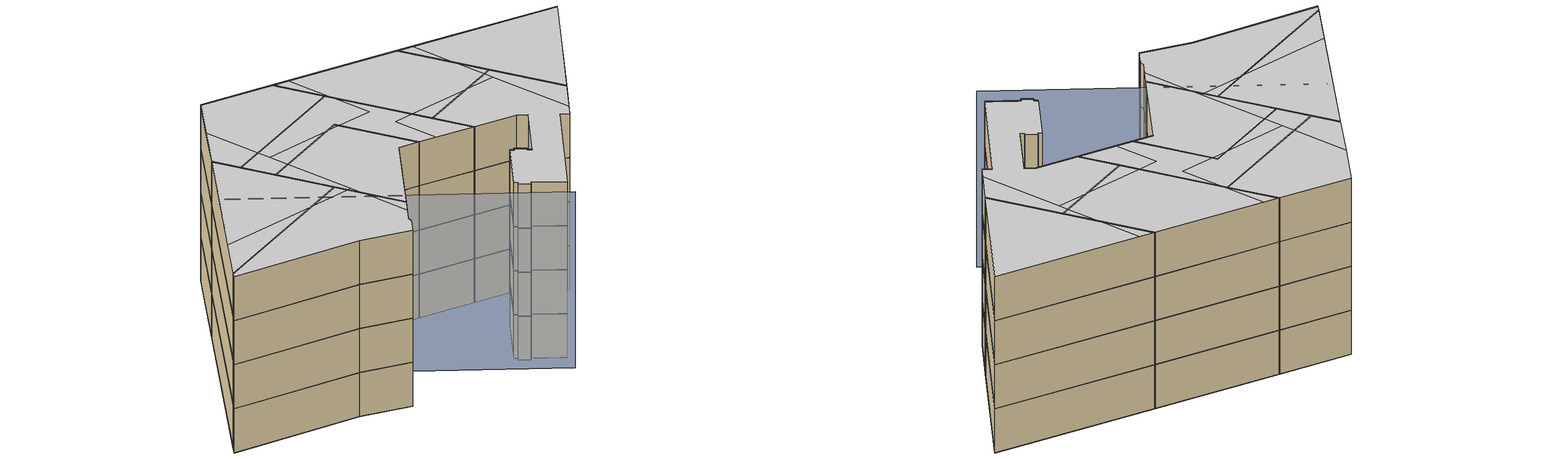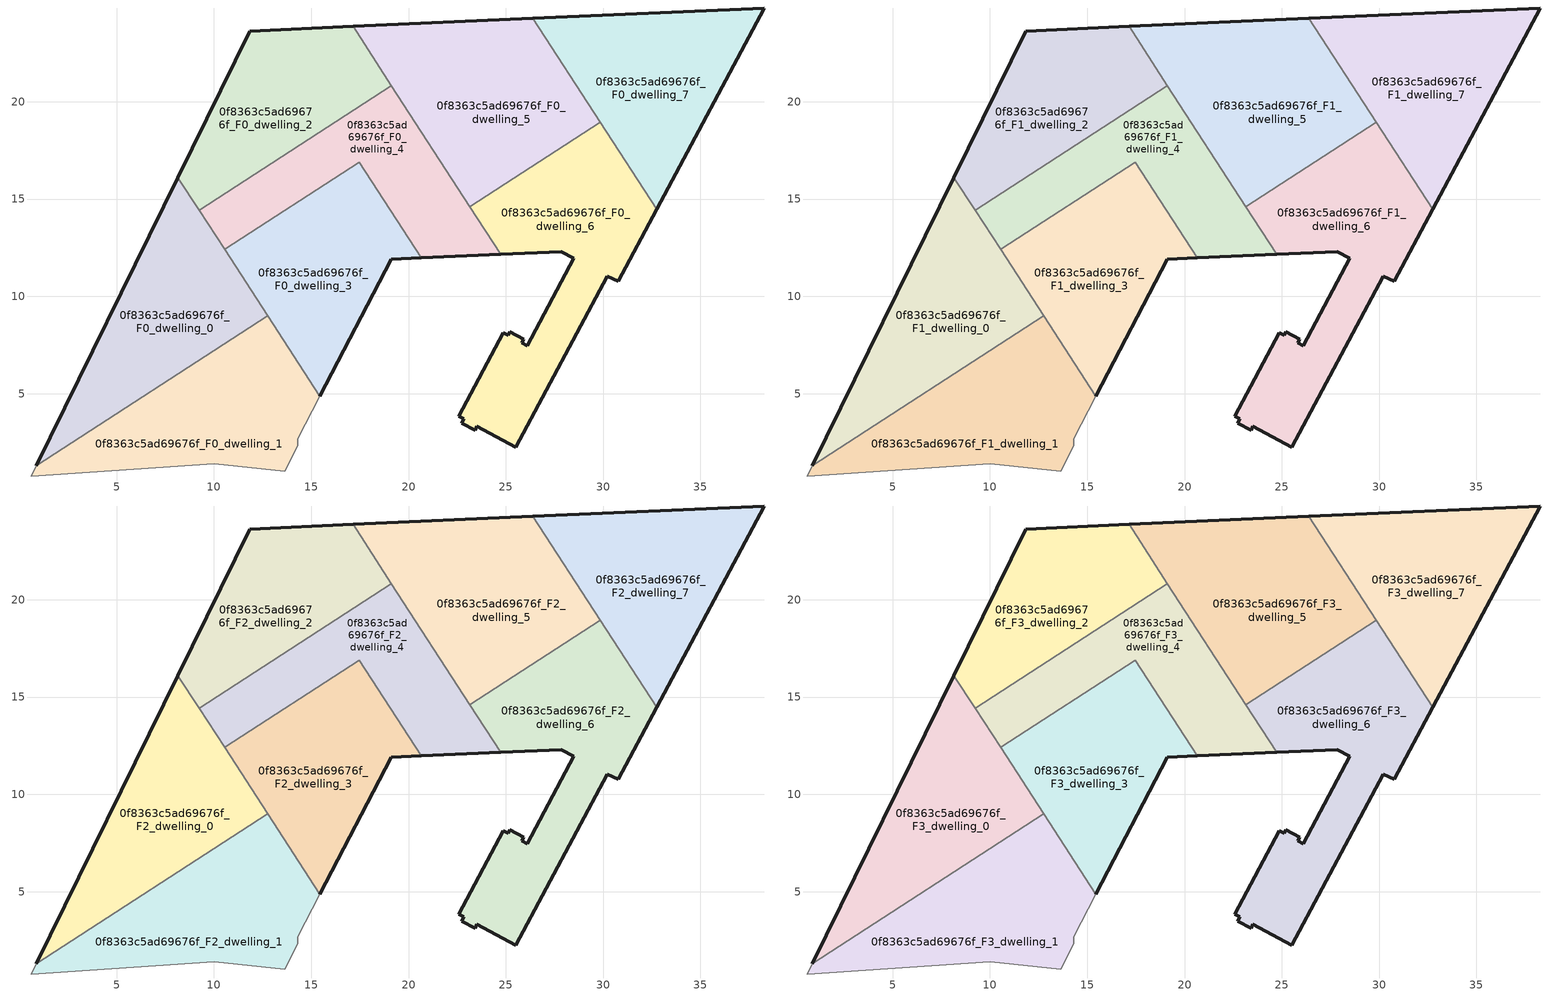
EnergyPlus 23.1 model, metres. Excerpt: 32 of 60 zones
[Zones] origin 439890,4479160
0f8363c5ad69676f_F0_dwelling_0
 floor ground (EU_floor_Construction): 12.76,9 8.15,16.1 0.87,1.29 z0
 wall outside (EU_wall_Construction): 0.87,1.29 8.15,16.1 z0:3
 wall to 0f8363c5ad69676f_F0_dwelling_1 (EU_wall_Construction): 12.76,9 0.87,1.29 z0:3
 wall to 0f8363c5ad69676f_F0_dwelling_3 (EU_wall_Construction): 10.55,12.41 12.76,9 z0:3
 wall to 0f8363c5ad69676f_F0_dwelling_2 (EU_wall_Construction): 8.15,16.1 9.24,14.42 z0:3
 wall to 0f8363c5ad69676f_F0_dwelling_4 (EU_wall_Construction): 9.24,14.42 10.55,12.41 z0:3
0f8363c5ad69676f_F0_dwelling_1
 floor ground (EU_floor_Construction): 13.64,1.02 14.31,2.33 14.31,2.68 15.45,4.86 12.76,9 0.87,1.29 0.62,0.77 10.02,1.4 z0
 wall adiabatic (EU_wall_Construction): 15.45,4.86 14.31,2.68 14.31,2.33 13.64,1.02 10.02,1.4 0.62,0.77 0.87,1.29 z0:3
 wall to 0f8363c5ad69676f_F0_dwelling_3 (EU_wall_Construction): 12.76,9 15.45,4.86 z0:3
0f8363c5ad69676f_F0_dwelling_2
 floor ground (EU_floor_Construction): 19.12,20.83 17.15,23.87 11.85,23.63 8.15,16.1 9.24,14.42 z0
 wall outside (EU_wall_Construction): 8.15,16.1 11.85,23.63 17.15,23.87 z0:3
 wall to 0f8363c5ad69676f_F0_dwelling_4 (EU_wall_Construction): 19.12,20.83 9.24,14.42 z0:3
 wall to 0f8363c5ad69676f_F0_dwelling_5 (EU_wall_Construction): 17.15,23.87 19.12,20.83 z0:3
0f8363c5ad69676f_F0_dwelling_3
 floor ground (EU_floor_Construction): 15.45,4.86 19.12,11.91 20.66,11.98 17.47,16.9 10.55,12.41 z0
 wall outside (EU_wall_Construction): 20.66,11.98 19.12,11.91 15.45,4.86 z0:3
 wall to 0f8363c5ad69676f_F0_dwelling_4 (EU_wall_Construction): 10.55,12.41 17.47,16.9 20.66,11.98 z0:3
0f8363c5ad69676f_F0_dwelling_4
 floor ground (EU_floor_Construction): 24.75,12.16 19.12,20.83 9.24,14.42 10.55,12.41 17.47,16.9 20.66,11.98 z0
 wall outside (EU_wall_Construction): 24.75,12.16 20.66,11.98 z0:3
 wall to 0f8363c5ad69676f_F0_dwelling_6 (EU_wall_Construction): 23.16,14.61 24.75,12.16 z0:3
 wall to 0f8363c5ad69676f_F0_dwelling_5 (EU_wall_Construction): 19.12,20.83 23.16,14.61 z0:3
0f8363c5ad69676f_F0_dwelling_5
 floor ground (EU_floor_Construction): 29.85,18.95 26.39,24.29 17.15,23.87 23.16,14.61 z0
 wall outside (EU_wall_Construction): 17.15,23.87 26.39,24.29 z0:3
 wall to 0f8363c5ad69676f_F0_dwelling_6 (EU_wall_Construction): 29.85,18.95 23.16,14.61 z0:3
 wall to 0f8363c5ad69676f_F0_dwelling_7 (EU_wall_Construction): 26.39,24.29 29.85,18.95 z0:3
0f8363c5ad69676f_F0_dwelling_6
 floor ground (EU_floor_Construction): 25.51,2.25 30.21,11.04 30.77,10.77 32.75,14.48 29.85,18.95 23.16,14.61 24.75,12.16 27.85,12.3 28.49,11.95 26.11,7.47 25.82,7.62 25.93,7.79 25.21,8.18 25.12,8 24.86,8.13 22.59,3.83 22.84,3.7 22.73,3.49 23.42,3.11 23.51,3.33 z0
 wall outside (EU_wall_Construction): 32.75,14.48 30.77,10.77 30.21,11.04 25.51,2.25 23.51,3.33 23.42,3.11 22.73,3.49 22.84,3.7 22.59,3.83 24.86,8.13 25.12,8 25.21,8.18 25.93,7.79 25.82,7.62 26.11,7.47 28.49,11.95 27.85,12.3 24.75,12.16 z0:3
 wall to 0f8363c5ad69676f_F0_dwelling_7 (EU_wall_Construction): 29.85,18.95 32.75,14.48 z0:3
0f8363c5ad69676f_F0_dwelling_7
 floor ground (EU_floor_Construction): 32.75,14.48 38.28,24.82 26.39,24.29 z0
 wall outside (EU_wall_Construction): 26.39,24.29 38.28,24.82 32.75,14.48 z0:3
0f8363c5ad69676f_F1_dwelling_0
 floor to 0f8363c5ad69676f_F0_dwelling_0 (EU_floor_Construction): 12.76,9 8.15,16.1 0.87,1.29 z3
 wall outside (EU_wall_Construction): 0.87,1.29 8.15,16.1 z3:6
 wall to 0f8363c5ad69676f_F1_dwelling_1 (EU_wall_Construction): 12.76,9 0.87,1.29 z3:6
 wall to 0f8363c5ad69676f_F1_dwelling_3 (EU_wall_Construction): 10.55,12.41 12.76,9 z3:6
 wall to 0f8363c5ad69676f_F1_dwelling_2 (EU_wall_Construction): 8.15,16.1 9.24,14.42 z3:6
 wall to 0f8363c5ad69676f_F1_dwelling_4 (EU_wall_Construction): 9.24,14.42 10.55,12.41 z3:6
0f8363c5ad69676f_F1_dwelling_1
 floor to 0f8363c5ad69676f_F0_dwelling_1 (EU_floor_Construction): 13.64,1.02 14.31,2.33 14.31,2.68 15.45,4.86 12.76,9 0.87,1.29 0.62,0.77 10.02,1.4 z3
 wall adiabatic (EU_wall_Construction): 15.45,4.86 14.31,2.68 14.31,2.33 13.64,1.02 10.02,1.4 0.62,0.77 0.87,1.29 z3:6
 wall to 0f8363c5ad69676f_F1_dwelling_3 (EU_wall_Construction): 12.76,9 15.45,4.86 z3:6
0f8363c5ad69676f_F1_dwelling_2
 floor to 0f8363c5ad69676f_F0_dwelling_2 (EU_floor_Construction): 19.12,20.83 17.15,23.87 11.85,23.63 8.15,16.1 9.24,14.42 z3
 wall outside (EU_wall_Construction): 8.15,16.1 11.85,23.63 17.15,23.87 z3:6
 wall to 0f8363c5ad69676f_F1_dwelling_4 (EU_wall_Construction): 19.12,20.83 9.24,14.42 z3:6
 wall to 0f8363c5ad69676f_F1_dwelling_5 (EU_wall_Construction): 17.15,23.87 19.12,20.83 z3:6
0f8363c5ad69676f_F1_dwelling_3
 floor to 0f8363c5ad69676f_F0_dwelling_3 (EU_floor_Construction): 15.45,4.86 19.12,11.91 20.66,11.98 17.47,16.9 10.55,12.41 z3
 wall outside (EU_wall_Construction): 20.66,11.98 19.12,11.91 15.45,4.86 z3:6
 wall to 0f8363c5ad69676f_F1_dwelling_4 (EU_wall_Construction): 10.55,12.41 17.47,16.9 20.66,11.98 z3:6
0f8363c5ad69676f_F1_dwelling_4
 floor to 0f8363c5ad69676f_F0_dwelling_4 (EU_floor_Construction): 24.75,12.16 19.12,20.83 9.24,14.42 10.55,12.41 17.47,16.9 20.66,11.98 z3
 wall outside (EU_wall_Construction): 24.75,12.16 20.66,11.98 z3:6
 wall to 0f8363c5ad69676f_F1_dwelling_6 (EU_wall_Construction): 23.16,14.61 24.75,12.16 z3:6
 wall to 0f8363c5ad69676f_F1_dwelling_5 (EU_wall_Construction): 19.12,20.83 23.16,14.61 z3:6
0f8363c5ad69676f_F1_dwelling_5
 floor to 0f8363c5ad69676f_F0_dwelling_5 (EU_floor_Construction): 29.85,18.95 26.39,24.29 17.15,23.87 23.16,14.61 z3
 wall outside (EU_wall_Construction): 17.15,23.87 26.39,24.29 z3:6
 wall to 0f8363c5ad69676f_F1_dwelling_6 (EU_wall_Construction): 29.85,18.95 23.16,14.61 z3:6
 wall to 0f8363c5ad69676f_F1_dwelling_7 (EU_wall_Construction): 26.39,24.29 29.85,18.95 z3:6
0f8363c5ad69676f_F1_dwelling_6
 floor to 0f8363c5ad69676f_F0_dwelling_6 (EU_floor_Construction): 25.51,2.25 30.21,11.04 30.77,10.77 32.75,14.48 29.85,18.95 23.16,14.61 24.75,12.16 27.85,12.3 28.49,11.95 26.11,7.47 25.82,7.62 25.93,7.79 25.21,8.18 25.12,8 24.86,8.13 22.59,3.83 22.84,3.7 22.73,3.49 23.42,3.11 23.51,3.33 z3
 wall outside (EU_wall_Construction): 32.75,14.48 30.77,10.77 30.21,11.04 25.51,2.25 23.51,3.33 23.42,3.11 22.73,3.49 22.84,3.7 22.59,3.83 24.86,8.13 25.12,8 25.21,8.18 25.93,7.79 25.82,7.62 26.11,7.47 28.49,11.95 27.85,12.3 24.75,12.16 z3:6
 wall to 0f8363c5ad69676f_F1_dwelling_7 (EU_wall_Construction): 29.85,18.95 32.75,14.48 z3:6
0f8363c5ad69676f_F1_dwelling_7
 floor to 0f8363c5ad69676f_F0_dwelling_7 (EU_floor_Construction): 32.75,14.48 38.28,24.82 26.39,24.29 z3
 wall outside (EU_wall_Construction): 26.39,24.29 38.28,24.82 32.75,14.48 z3:6
0f8363c5ad69676f_F2_dwelling_0
 floor to 0f8363c5ad69676f_F1_dwelling_0 (EU_floor_Construction): 12.76,9 8.15,16.1 0.87,1.29 z6
 wall outside (EU_wall_Construction): 0.87,1.29 8.15,16.1 z6:9
 wall to 0f8363c5ad69676f_F2_dwelling_1 (EU_wall_Construction): 12.76,9 0.87,1.29 z6:9
 wall to 0f8363c5ad69676f_F2_dwelling_3 (EU_wall_Construction): 10.55,12.41 12.76,9 z6:9
 wall to 0f8363c5ad69676f_F2_dwelling_2 (EU_wall_Construction): 8.15,16.1 9.24,14.42 z6:9
 wall to 0f8363c5ad69676f_F2_dwelling_4 (EU_wall_Construction): 9.24,14.42 10.55,12.41 z6:9
0f8363c5ad69676f_F2_dwelling_1
 floor to 0f8363c5ad69676f_F1_dwelling_1 (EU_floor_Construction): 13.64,1.02 14.31,2.33 14.31,2.68 15.45,4.86 12.76,9 0.87,1.29 0.62,0.77 10.02,1.4 z6
 wall adiabatic (EU_wall_Construction): 15.45,4.86 14.31,2.68 14.31,2.33 13.64,1.02 10.02,1.4 0.62,0.77 0.87,1.29 z6:9
 wall to 0f8363c5ad69676f_F2_dwelling_3 (EU_wall_Construction): 12.76,9 15.45,4.86 z6:9
0f8363c5ad69676f_F2_dwelling_2
 floor to 0f8363c5ad69676f_F1_dwelling_2 (EU_floor_Construction): 19.12,20.83 17.15,23.87 11.85,23.63 8.15,16.1 9.24,14.42 z6
 wall outside (EU_wall_Construction): 8.15,16.1 11.85,23.63 17.15,23.87 z6:9
 wall to 0f8363c5ad69676f_F2_dwelling_4 (EU_wall_Construction): 19.12,20.83 9.24,14.42 z6:9
 wall to 0f8363c5ad69676f_F2_dwelling_5 (EU_wall_Construction): 17.15,23.87 19.12,20.83 z6:9
0f8363c5ad69676f_F2_dwelling_3
 floor to 0f8363c5ad69676f_F1_dwelling_3 (EU_floor_Construction): 15.45,4.86 19.12,11.91 20.66,11.98 17.47,16.9 10.55,12.41 z6
 wall outside (EU_wall_Construction): 20.66,11.98 19.12,11.91 15.45,4.86 z6:9
 wall to 0f8363c5ad69676f_F2_dwelling_4 (EU_wall_Construction): 10.55,12.41 17.47,16.9 20.66,11.98 z6:9
0f8363c5ad69676f_F2_dwelling_4
 floor to 0f8363c5ad69676f_F1_dwelling_4 (EU_floor_Construction): 24.75,12.16 19.12,20.83 9.24,14.42 10.55,12.41 17.47,16.9 20.66,11.98 z6
 wall outside (EU_wall_Construction): 24.75,12.16 20.66,11.98 z6:9
 wall to 0f8363c5ad69676f_F2_dwelling_6 (EU_wall_Construction): 23.16,14.61 24.75,12.16 z6:9
 wall to 0f8363c5ad69676f_F2_dwelling_5 (EU_wall_Construction): 19.12,20.83 23.16,14.61 z6:9
0f8363c5ad69676f_F2_dwelling_5
 floor to 0f8363c5ad69676f_F1_dwelling_5 (EU_floor_Construction): 29.85,18.95 26.39,24.29 17.15,23.87 23.16,14.61 z6
 wall outside (EU_wall_Construction): 17.15,23.87 26.39,24.29 z6:9
 wall to 0f8363c5ad69676f_F2_dwelling_6 (EU_wall_Construction): 29.85,18.95 23.16,14.61 z6:9
 wall to 0f8363c5ad69676f_F2_dwelling_7 (EU_wall_Construction): 26.39,24.29 29.85,18.95 z6:9
0f8363c5ad69676f_F2_dwelling_6
 floor to 0f8363c5ad69676f_F1_dwelling_6 (EU_floor_Construction): 25.51,2.25 30.21,11.04 30.77,10.77 32.75,14.48 29.85,18.95 23.16,14.61 24.75,12.16 27.85,12.3 28.49,11.95 26.11,7.47 25.82,7.62 25.93,7.79 25.21,8.18 25.12,8 24.86,8.13 22.59,3.83 22.84,3.7 22.73,3.49 23.42,3.11 23.51,3.33 z6
 wall outside (EU_wall_Construction): 32.75,14.48 30.77,10.77 30.21,11.04 25.51,2.25 23.51,3.33 23.42,3.11 22.73,3.49 22.84,3.7 22.59,3.83 24.86,8.13 25.12,8 25.21,8.18 25.93,7.79 25.82,7.62 26.11,7.47 28.49,11.95 27.85,12.3 24.75,12.16 z6:9
 wall to 0f8363c5ad69676f_F2_dwelling_7 (EU_wall_Construction): 29.85,18.95 32.75,14.48 z6:9
0f8363c5ad69676f_F2_dwelling_7
 floor to 0f8363c5ad69676f_F1_dwelling_7 (EU_floor_Construction): 32.75,14.48 38.28,24.82 26.39,24.29 z6
 wall outside (EU_wall_Construction): 26.39,24.29 38.28,24.82 32.75,14.48 z6:9
0f8363c5ad69676f_F3_dwelling_0
 floor to 0f8363c5ad69676f_F2_dwelling_0 (EU_floor_Construction): 12.76,9 8.15,16.1 0.87,1.29 z9
 wall outside (EU_wall_Construction): 0.87,1.29 8.15,16.1 z9:12
 wall to 0f8363c5ad69676f_F3_dwelling_1 (EU_wall_Construction): 12.76,9 0.87,1.29 z9:12
 wall to 0f8363c5ad69676f_F3_dwelling_3 (EU_wall_Construction): 10.55,12.41 12.76,9 z9:12
 wall to 0f8363c5ad69676f_F3_dwelling_2 (EU_wall_Construction): 8.15,16.1 9.24,14.42 z9:12
 wall to 0f8363c5ad69676f_F3_dwelling_4 (EU_wall_Construction): 9.24,14.42 10.55,12.41 z9:12
 ceiling adiabatic (EU_roof_Construction): 8.15,16.1 12.76,9 10.03,7.22 2.71,5.03 z12
 ceiling to 0f8363c5ad69676f_F4_dwelling_1 (EU_floor_Construction): 10.03,7.22 0.87,1.29 2.71,5.03 z12
0f8363c5ad69676f_F3_dwelling_1
 floor to 0f8363c5ad69676f_F2_dwelling_1 (EU_floor_Construction): 13.64,1.02 14.31,2.33 14.31,2.68 15.45,4.86 12.76,9 0.87,1.29 0.62,0.77 10.02,1.4 z9
 wall adiabatic (EU_wall_Construction): 15.45,4.86 14.31,2.68 14.31,2.33 13.64,1.02 10.02,1.4 0.62,0.77 0.87,1.29 z9:12
 wall to 0f8363c5ad69676f_F3_dwelling_3 (EU_wall_Construction): 12.76,9 15.45,4.86 z9:12
 ceiling to 0f8363c5ad69676f_F4_dwelling_1 (EU_floor_Construction): 13.76,7.46 14.87,3.75 14.31,2.68 14.31,2.33 13.64,1.02 10.02,1.4 0.62,0.77 0.87,1.29 10.03,7.22 13.28,8.2 z12
 ceiling to 0f8363c5ad69676f_F4_dwelling_3 (EU_floor_Construction): 13.76,7.45 15.44,4.86 14.87,3.75 z12
 ceiling adiabatic (EU_roof_Construction): 12.76,9 13.28,8.2 10.03,7.22 z12
0f8363c5ad69676f_F3_dwelling_2
 floor to 0f8363c5ad69676f_F2_dwelling_2 (EU_floor_Construction): 19.12,20.83 17.15,23.87 11.85,23.63 8.15,16.1 9.24,14.42 z9
 wall outside (EU_wall_Construction): 8.15,16.1 11.85,23.63 17.15,23.87 z9:12
 wall to 0f8363c5ad69676f_F3_dwelling_4 (EU_wall_Construction): 19.12,20.83 9.24,14.42 z9:12
 wall to 0f8363c5ad69676f_F3_dwelling_5 (EU_wall_Construction): 17.15,23.87 19.12,20.83 z9:12
 ceiling to 0f8363c5ad69676f_F4_dwelling_2 (EU_floor_Construction): 17.15,23.87 19.12,20.83 11.28,15.75 10.03,19.92 11.85,23.63 z12
 ceiling adiabatic (EU_roof_Construction): 10.03,19.92 11.28,15.75 9.24,14.42 8.15,16.1 z12
0f8363c5ad69676f_F3_dwelling_3
 floor to 0f8363c5ad69676f_F2_dwelling_3 (EU_floor_Construction): 15.45,4.86 19.12,11.91 20.66,11.98 17.47,16.9 10.55,12.41 z9
 wall outside (EU_wall_Construction): 20.66,11.98 19.12,11.91 15.45,4.86 z9:12
 wall to 0f8363c5ad69676f_F3_dwelling_4 (EU_wall_Construction): 10.55,12.41 17.47,16.9 20.66,11.98 z9:12
 ceiling to 0f8363c5ad69676f_F4_dwelling_3 (EU_floor_Construction): 17.65,16.62 20.66,11.98 19.12,11.91 15.44,4.86 13.76,7.46 11.99,13.35 16.53,16.29 z12
 ceiling to 0f8363c5ad69676f_F4_dwelling_1 (EU_floor_Construction): 13.52,8.27 13.76,7.46 13.28,8.2 z12
 ceiling to 0f8363c5ad69676f_F4_dwelling_2 (EU_floor_Construction): 17.47,16.9 17.65,16.62 16.53,16.29 z12
 ceiling to 0f8363c5ad69676f_F4_dwelling_0 (EU_floor_Construction): 11.99,13.35 13.52,8.27 13.28,8.2 10.55,12.41 z12
0f8363c5ad69676f_F3_dwelling_4
 floor to 0f8363c5ad69676f_F2_dwelling_4 (EU_floor_Construction): 24.75,12.16 19.12,20.83 9.24,14.42 10.55,12.41 17.47,16.9 20.66,11.98 z9
 wall outside (EU_wall_Construction): 24.75,12.16 20.66,11.98 z9:12
 wall to 0f8363c5ad69676f_F3_dwelling_6 (EU_wall_Construction): 23.16,14.61 24.75,12.16 z9:12
 wall to 0f8363c5ad69676f_F3_dwelling_5 (EU_wall_Construction): 19.12,20.83 23.16,14.61 z9:12
 ceiling to 0f8363c5ad69676f_F4_dwelling_2 (EU_floor_Construction): 19.38,20.44 20.28,17.41 17.65,16.62 17.47,16.9 16.53,16.29 11.56,14.8 11.28,15.75 19.12,20.83 z12
 ceiling adiabatic (EU_roof_Construction): 19.38,20.44 19.12,20.83 22.41,15.77 20.91,15.32 21.89,12.03 20.66,11.98 17.47,16.9 17.65,16.62 20.28,17.41 z12; 11.28,15.75 11.99,13.35 10.55,12.41 9.24,14.42 z12
 ceiling to 0f8363c5ad69676f_F4_dwelling_3 (EU_floor_Construction): 16.53,16.29 11.99,13.35 11.56,14.8 z12
 ceiling to 0f8363c5ad69676f_F4_dwelling_5 (EU_floor_Construction): 22.41,15.77 24.75,12.16 21.89,12.03 20.91,15.32 z12
0f8363c5ad69676f_F3_dwelling_5
 floor to 0f8363c5ad69676f_F2_dwelling_5 (EU_floor_Construction): 29.85,18.95 26.39,24.29 17.15,23.87 23.16,14.61 z9
 wall outside (EU_wall_Construction): 17.15,23.87 26.39,24.29 z9:12
 wall to 0f8363c5ad69676f_F3_dwelling_6 (EU_wall_Construction): 29.85,18.95 23.16,14.61 z9:12
 wall to 0f8363c5ad69676f_F3_dwelling_7 (EU_wall_Construction): 26.39,24.29 29.85,18.95 z9:12
 ceiling to 0f8363c5ad69676f_F4_dwelling_4 (EU_floor_Construction): 26.39,24.29 28.53,20.99 29.25,18.56 27.13,17.18 22.41,15.77 19.38,20.44 18.33,23.92 z12
 ceiling to 0f8363c5ad69676f_F4_dwelling_6 (EU_floor_Construction): 28.53,20.99 29.85,18.95 29.25,18.56 z12
 ceiling to 0f8363c5ad69676f_F4_dwelling_5 (EU_floor_Construction): 27.13,17.18 23.16,14.61 22.41,15.77 z12
 ceiling to 0f8363c5ad69676f_F4_dwelling_2 (EU_floor_Construction): 18.33,23.92 19.38,20.44 17.15,23.87 z12
0f8363c5ad69676f_F3_dwelling_6
 floor to 0f8363c5ad69676f_F2_dwelling_6 (EU_floor_Construction): 25.51,2.25 30.21,11.04 30.77,10.77 32.75,14.48 29.85,18.95 23.16,14.61 24.75,12.16 27.85,12.3 28.49,11.95 26.11,7.47 25.82,7.62 25.93,7.79 25.21,8.18 25.12,8 24.86,8.13 22.59,3.83 22.84,3.7 22.73,3.49 23.42,3.11 23.51,3.33 z9
 wall outside (EU_wall_Construction): 32.75,14.48 30.77,10.77 30.21,11.04 25.51,2.25 23.51,3.33 23.42,3.11 22.73,3.49 22.84,3.7 22.59,3.83 24.86,8.13 25.12,8 25.21,8.18 25.93,7.79 25.82,7.62 26.11,7.47 28.49,11.95 27.85,12.3 24.75,12.16 z9:12
 wall to 0f8363c5ad69676f_F3_dwelling_7 (EU_wall_Construction): 29.85,18.95 32.75,14.48 z9:12
 ceiling to 0f8363c5ad69676f_F4_dwelling_5 (EU_floor_Construction): 29.46,17.88 31.29,11.75 30.77,10.77 30.21,11.04 25.51,2.25 23.51,3.33 23.42,3.11 22.73,3.49 22.84,3.7 22.59,3.83 24.86,8.13 25.12,8 25.21,8.18 25.93,7.79 25.82,7.62 26.11,7.47 28.49,11.95 27.85,12.3 24.75,12.16 23.16,14.61 27.13,17.18 z12
 ceiling to 0f8363c5ad69676f_F4_dwelling_4 (EU_floor_Construction): 29.25,18.56 29.46,17.88 27.13,17.18 z12
 ceiling to 0f8363c5ad69676f_F4_dwelling_6 (EU_floor_Construction): 29.85,18.95 32.75,14.48 31.29,11.75 29.25,18.56 z12
0f8363c5ad69676f_F3_dwelling_7
 floor to 0f8363c5ad69676f_F2_dwelling_7 (EU_floor_Construction): 32.75,14.48 38.28,24.82 26.39,24.29 z9
 wall outside (EU_wall_Construction): 26.39,24.29 38.28,24.82 32.75,14.48 z9:12
 ceiling to 0f8363c5ad69676f_F4_dwelling_6 (EU_floor_Construction): 38.28,24.82 32.75,14.48 28.53,20.99 27.53,24.34 z12
 ceiling to 0f8363c5ad69676f_F4_dwelling_4 (EU_floor_Construction): 27.53,24.34 28.53,20.99 26.39,24.29 z12
shading: 5.98,10.89 25.19,0.72 z0:12
[Building]
EU S2 Campaign: North Axis=0; Terrain=City; Solar Distribution=FullExterior
[Site:Location]
Madrid: Latitude=40.5; Longitude=-3.5; Time Zone=1; Elevation=609
[SizingPeriod:WeatherFileDays]
AnnualSizingPeriod: Begin Month=1; Begin Day of Month=1; End Month=12; End Day of Month=31; Day of Week for Start Day=Monday; Use Weather File Daylight Saving Period=No; Use Weather File Rain and Snow Indicators=No
[MATERIAL]
EU_InternalMass_Material: Roughness=MediumRough; Thickness=0.1; Conductivity=1; Density=1800; Specific Heat=900; Thermal Absorptance=0.9; Solar Absorptance=0.7; Visible Absorptance=0.7
[MATERIAL:NOMASS] Roughness=MediumRough; Thermal Absorptance=0.9; Solar Absorptance=0.7; Visible Absorptance=0.7
Name | Thermal Resistance
EU_wall_NoMass; EU_roof_NoMass | 2.16768
EU_floor_NoMass | 1.14339
[CONSTRUCTION]
EU_wall_Construction: EU_wall_NoMass
EU_roof_Construction: EU_roof_NoMass
EU_floor_Construction: EU_floor_NoMass
EU_InternalMass_Construction: EU_InternalMass_Material
[ZONE] Type=1; Multiplier=1; Ceiling Height=autocalculate; Floor Area=autocalculate; Part of Total Floor Area=Yes
Name | Volume
0f8363c5ad69676f_F0_dwelling_0; 0f8363c5ad69676f_F1_dwelling_0; 0f8363c5ad69676f_F2_dwelling_0; 0f8363c5ad69676f_F3_dwelling_0 | 180.054
0f8363c5ad69676f_F0_dwelling_1; 0f8363c5ad69676f_F1_dwelling_1; 0f8363c5ad69676f_F2_dwelling_1; 0f8363c5ad69676f_F3_dwelling_1 | 180.039
0f8363c5ad69676f_F0_dwelling_2; 0f8363c5ad69676f_F1_dwelling_2; 0f8363c5ad69676f_F2_dwelling_2; 0f8363c5ad69676f_F3_dwelling_2 | 157.908
0f8363c5ad69676f_F0_dwelling_3; 0f8363c5ad69676f_F1_dwelling_3; 0f8363c5ad69676f_F2_dwelling_3; 0f8363c5ad69676f_F3_dwelling_3 | 168.202
0f8363c5ad69676f_F0_dwelling_4; 0f8363c5ad69676f_F1_dwelling_4; 0f8363c5ad69676f_F2_dwelling_4; 0f8363c5ad69676f_F3_dwelling_4 | 157.915
0f8363c5ad69676f_F0_dwelling_5; 0f8363c5ad69676f_F1_dwelling_5; 0f8363c5ad69676f_F2_dwelling_5; 0f8363c5ad69676f_F3_dwelling_5 | 208.1
0f8363c5ad69676f_F0_dwelling_6; 0f8363c5ad69676f_F1_dwelling_6; 0f8363c5ad69676f_F2_dwelling_6; 0f8363c5ad69676f_F3_dwelling_6 | 208.104
0f8363c5ad69676f_F0_dwelling_7; 0f8363c5ad69676f_F1_dwelling_7; 0f8363c5ad69676f_F2_dwelling_7; 0f8363c5ad69676f_F3_dwelling_7 | 180.04
[INTERNALMASS] Construction=EU_InternalMass_Construction
Name | Zone or ZoneList | Surface Area
0f8363c5ad69676f_F0_dwelling_0_EU_InternalMass | 0f8363c5ad69676f_F0_dwelling_0 | 60.0156
0f8363c5ad69676f_F0_dwelling_1_EU_InternalMass | 0f8363c5ad69676f_F0_dwelling_1 | 60.0133
0f8363c5ad69676f_F0_dwelling_2_EU_InternalMass | 0f8363c5ad69676f_F0_dwelling_2 | 52.6371
0f8363c5ad69676f_F0_dwelling_3_EU_InternalMass | 0f8363c5ad69676f_F0_dwelling_3 | 56.0676
0f8363c5ad69676f_F0_dwelling_4_EU_InternalMass | 0f8363c5ad69676f_F0_dwelling_4 | 52.6382
0f8363c5ad69676f_F0_dwelling_5_EU_InternalMass | 0f8363c5ad69676f_F0_dwelling_5 | 69.3653
0f8363c5ad69676f_F0_dwelling_6_EU_InternalMass | 0f8363c5ad69676f_F0_dwelling_6 | 69.3678
0f8363c5ad69676f_F0_dwelling_7_EU_InternalMass | 0f8363c5ad69676f_F0_dwelling_7 | 60.0134
0f8363c5ad69676f_F1_dwelling_0_EU_InternalMass | 0f8363c5ad69676f_F1_dwelling_0 | 60.0156
0f8363c5ad69676f_F1_dwelling_1_EU_InternalMass | 0f8363c5ad69676f_F1_dwelling_1 | 60.0133
0f8363c5ad69676f_F1_dwelling_2_EU_InternalMass | 0f8363c5ad69676f_F1_dwelling_2 | 52.6371
0f8363c5ad69676f_F1_dwelling_3_EU_InternalMass | 0f8363c5ad69676f_F1_dwelling_3 | 56.0676
0f8363c5ad69676f_F1_dwelling_4_EU_InternalMass | 0f8363c5ad69676f_F1_dwelling_4 | 52.6382
0f8363c5ad69676f_F1_dwelling_5_EU_InternalMass | 0f8363c5ad69676f_F1_dwelling_5 | 69.3653
0f8363c5ad69676f_F1_dwelling_6_EU_InternalMass | 0f8363c5ad69676f_F1_dwelling_6 | 69.3678
0f8363c5ad69676f_F1_dwelling_7_EU_InternalMass | 0f8363c5ad69676f_F1_dwelling_7 | 60.0134
0f8363c5ad69676f_F2_dwelling_0_EU_InternalMass | 0f8363c5ad69676f_F2_dwelling_0 | 60.0156
0f8363c5ad69676f_F2_dwelling_1_EU_InternalMass | 0f8363c5ad69676f_F2_dwelling_1 | 60.0133
0f8363c5ad69676f_F2_dwelling_2_EU_InternalMass | 0f8363c5ad69676f_F2_dwelling_2 | 52.6371
0f8363c5ad69676f_F2_dwelling_3_EU_InternalMass | 0f8363c5ad69676f_F2_dwelling_3 | 56.0676
0f8363c5ad69676f_F2_dwelling_4_EU_InternalMass | 0f8363c5ad69676f_F2_dwelling_4 | 52.6382
0f8363c5ad69676f_F2_dwelling_5_EU_InternalMass | 0f8363c5ad69676f_F2_dwelling_5 | 69.3653
0f8363c5ad69676f_F2_dwelling_6_EU_InternalMass | 0f8363c5ad69676f_F2_dwelling_6 | 69.3678
0f8363c5ad69676f_F2_dwelling_7_EU_InternalMass | 0f8363c5ad69676f_F2_dwelling_7 | 60.0134
0f8363c5ad69676f_F3_dwelling_0_EU_InternalMass | 0f8363c5ad69676f_F3_dwelling_0 | 60.0156
0f8363c5ad69676f_F3_dwelling_1_EU_InternalMass | 0f8363c5ad69676f_F3_dwelling_1 | 60.0133
0f8363c5ad69676f_F3_dwelling_2_EU_InternalMass | 0f8363c5ad69676f_F3_dwelling_2 | 52.6371
0f8363c5ad69676f_F3_dwelling_3_EU_InternalMass | 0f8363c5ad69676f_F3_dwelling_3 | 56.0676
0f8363c5ad69676f_F3_dwelling_4_EU_InternalMass | 0f8363c5ad69676f_F3_dwelling_4 | 52.6382
0f8363c5ad69676f_F3_dwelling_5_EU_InternalMass | 0f8363c5ad69676f_F3_dwelling_5 | 69.3653
0f8363c5ad69676f_F3_dwelling_6_EU_InternalMass | 0f8363c5ad69676f_F3_dwelling_6 | 69.3678
0f8363c5ad69676f_F3_dwelling_7_EU_InternalMass | 0f8363c5ad69676f_F3_dwelling_7 | 60.0134
[OTHEREQUIPMENT] Fuel Type=Electricity; Design Level Calculation Method=Watts/Area; Power per Zone Floor Area=1; Fraction Latent=0; Fraction Radiant=0; Fraction Lost=0; Carbon Dioxide Generation Rate=0; EndUse Subcategory=EU_Step8_InternalGains
Name | Zone or ZoneList or Space or SpaceList | Schedule
EU_Step8_InternalGain_0f8363c5ad69676f_F0_dwelling_0_f000 | 0f8363c5ad69676f_F0_dwelling_0 | EU_Step8_GainSchedule_0f8363c5ad69676f_F0_dwelling_0_f000
EU_Step8_InternalGain_0f8363c5ad69676f_F0_dwelling_1_f000 | 0f8363c5ad69676f_F0_dwelling_1 | EU_Step8_GainSchedule_0f8363c5ad69676f_F0_dwelling_1_f000
EU_Step8_InternalGain_0f8363c5ad69676f_F0_dwelling_2_f000 | 0f8363c5ad69676f_F0_dwelling_2 | EU_Step8_GainSchedule_0f8363c5ad69676f_F0_dwelling_2_f000
EU_Step8_InternalGain_0f8363c5ad69676f_F0_dwelling_3_f000 | 0f8363c5ad69676f_F0_dwelling_3 | EU_Step8_GainSchedule_0f8363c5ad69676f_F0_dwelling_3_f000
EU_Step8_InternalGain_0f8363c5ad69676f_F0_dwelling_4_f000 | 0f8363c5ad69676f_F0_dwelling_4 | EU_Step8_GainSchedule_0f8363c5ad69676f_F0_dwelling_4_f000
EU_Step8_InternalGain_0f8363c5ad69676f_F0_dwelling_5_f000 | 0f8363c5ad69676f_F0_dwelling_5 | EU_Step8_GainSchedule_0f8363c5ad69676f_F0_dwelling_5_f000
EU_Step8_InternalGain_0f8363c5ad69676f_F0_dwelling_6_f000 | 0f8363c5ad69676f_F0_dwelling_6 | EU_Step8_GainSchedule_0f8363c5ad69676f_F0_dwelling_6_f000
EU_Step8_InternalGain_0f8363c5ad69676f_F0_dwelling_7_f000 | 0f8363c5ad69676f_F0_dwelling_7 | EU_Step8_GainSchedule_0f8363c5ad69676f_F0_dwelling_7_f000
EU_Step8_InternalGain_0f8363c5ad69676f_F1_dwelling_0_f000 | 0f8363c5ad69676f_F1_dwelling_0 | EU_Step8_GainSchedule_0f8363c5ad69676f_F1_dwelling_0_f000
EU_Step8_InternalGain_0f8363c5ad69676f_F1_dwelling_1_f000 | 0f8363c5ad69676f_F1_dwelling_1 | EU_Step8_GainSchedule_0f8363c5ad69676f_F1_dwelling_1_f000
EU_Step8_InternalGain_0f8363c5ad69676f_F1_dwelling_2_f000 | 0f8363c5ad69676f_F1_dwelling_2 | EU_Step8_GainSchedule_0f8363c5ad69676f_F1_dwelling_2_f000
EU_Step8_InternalGain_0f8363c5ad69676f_F1_dwelling_3_f000 | 0f8363c5ad69676f_F1_dwelling_3 | EU_Step8_GainSchedule_0f8363c5ad69676f_F1_dwelling_3_f000
EU_Step8_InternalGain_0f8363c5ad69676f_F1_dwelling_4_f000 | 0f8363c5ad69676f_F1_dwelling_4 | EU_Step8_GainSchedule_0f8363c5ad69676f_F1_dwelling_4_f000
EU_Step8_InternalGain_0f8363c5ad69676f_F1_dwelling_5_f000 | 0f8363c5ad69676f_F1_dwelling_5 | EU_Step8_GainSchedule_0f8363c5ad69676f_F1_dwelling_5_f000
EU_Step8_InternalGain_0f8363c5ad69676f_F1_dwelling_6_f000 | 0f8363c5ad69676f_F1_dwelling_6 | EU_Step8_GainSchedule_0f8363c5ad69676f_F1_dwelling_6_f000
EU_Step8_InternalGain_0f8363c5ad69676f_F1_dwelling_7_f000 | 0f8363c5ad69676f_F1_dwelling_7 | EU_Step8_GainSchedule_0f8363c5ad69676f_F1_dwelling_7_f000
EU_Step8_InternalGain_0f8363c5ad69676f_F2_dwelling_0_f000 | 0f8363c5ad69676f_F2_dwelling_0 | EU_Step8_GainSchedule_0f8363c5ad69676f_F2_dwelling_0_f000
EU_Step8_InternalGain_0f8363c5ad69676f_F2_dwelling_1_f000 | 0f8363c5ad69676f_F2_dwelling_1 | EU_Step8_GainSchedule_0f8363c5ad69676f_F2_dwelling_1_f000
EU_Step8_InternalGain_0f8363c5ad69676f_F2_dwelling_2_f000 | 0f8363c5ad69676f_F2_dwelling_2 | EU_Step8_GainSchedule_0f8363c5ad69676f_F2_dwelling_2_f000
EU_Step8_InternalGain_0f8363c5ad69676f_F2_dwelling_3_f000 | 0f8363c5ad69676f_F2_dwelling_3 | EU_Step8_GainSchedule_0f8363c5ad69676f_F2_dwelling_3_f000
EU_Step8_InternalGain_0f8363c5ad69676f_F2_dwelling_4_f000 | 0f8363c5ad69676f_F2_dwelling_4 | EU_Step8_GainSchedule_0f8363c5ad69676f_F2_dwelling_4_f000
EU_Step8_InternalGain_0f8363c5ad69676f_F2_dwelling_5_f000 | 0f8363c5ad69676f_F2_dwelling_5 | EU_Step8_GainSchedule_0f8363c5ad69676f_F2_dwelling_5_f000
EU_Step8_InternalGain_0f8363c5ad69676f_F2_dwelling_6_f000 | 0f8363c5ad69676f_F2_dwelling_6 | EU_Step8_GainSchedule_0f8363c5ad69676f_F2_dwelling_6_f000
EU_Step8_InternalGain_0f8363c5ad69676f_F2_dwelling_7_f000 | 0f8363c5ad69676f_F2_dwelling_7 | EU_Step8_GainSchedule_0f8363c5ad69676f_F2_dwelling_7_f000
EU_Step8_InternalGain_0f8363c5ad69676f_F3_dwelling_0_f000 | 0f8363c5ad69676f_F3_dwelling_0 | EU_Step8_GainSchedule_0f8363c5ad69676f_F3_dwelling_0_f000
EU_Step8_InternalGain_0f8363c5ad69676f_F3_dwelling_1_f000 | 0f8363c5ad69676f_F3_dwelling_1 | EU_Step8_GainSchedule_0f8363c5ad69676f_F3_dwelling_1_f000
EU_Step8_InternalGain_0f8363c5ad69676f_F3_dwelling_2_f000 | 0f8363c5ad69676f_F3_dwelling_2 | EU_Step8_GainSchedule_0f8363c5ad69676f_F3_dwelling_2_f000
EU_Step8_InternalGain_0f8363c5ad69676f_F3_dwelling_3_f000 | 0f8363c5ad69676f_F3_dwelling_3 | EU_Step8_GainSchedule_0f8363c5ad69676f_F3_dwelling_3_f000
EU_Step8_InternalGain_0f8363c5ad69676f_F3_dwelling_4_f000 | 0f8363c5ad69676f_F3_dwelling_4 | EU_Step8_GainSchedule_0f8363c5ad69676f_F3_dwelling_4_f000
EU_Step8_InternalGain_0f8363c5ad69676f_F3_dwelling_5_f000 | 0f8363c5ad69676f_F3_dwelling_5 | EU_Step8_GainSchedule_0f8363c5ad69676f_F3_dwelling_5_f000
EU_Step8_InternalGain_0f8363c5ad69676f_F3_dwelling_6_f000 | 0f8363c5ad69676f_F3_dwelling_6 | EU_Step8_GainSchedule_0f8363c5ad69676f_F3_dwelling_6_f000
EU_Step8_InternalGain_0f8363c5ad69676f_F3_dwelling_7_f000 | 0f8363c5ad69676f_F3_dwelling_7 | EU_Step8_GainSchedule_0f8363c5ad69676f_F3_dwelling_7_f000
[ZONEVENTILATION:DESIGNFLOWRATE] Schedule=EU_AlwaysOn; Design Flow Rate Calculation Method=AirChanges/Hour; Air Changes per Hour=0.480546; Ventilation Type=Natural; Fan Pressure Rise=0; Fan Total Efficiency=1; Constant Term Coefficient=1; Temperature Term Coefficient=0; Velocity Term Coefficient=0; Velocity Squared Term Coefficient=0; Minimum Indoor Temperature=-100; Maximum Indoor Temperature=100; Delta Temperature=-100; Minimum Outdoor Temperature=-100; Maximum Outdoor Temperature=100; Maximum Wind Speed=40
Name | Zone or ZoneList or Space or SpaceList
EU_ConstantAir_0f8363c5ad69676f_F0_dwelling_0 | 0f8363c5ad69676f_F0_dwelling_0
EU_ConstantAir_0f8363c5ad69676f_F0_dwelling_1 | 0f8363c5ad69676f_F0_dwelling_1
EU_ConstantAir_0f8363c5ad69676f_F0_dwelling_2 | 0f8363c5ad69676f_F0_dwelling_2
EU_ConstantAir_0f8363c5ad69676f_F0_dwelling_3 | 0f8363c5ad69676f_F0_dwelling_3
EU_ConstantAir_0f8363c5ad69676f_F0_dwelling_4 | 0f8363c5ad69676f_F0_dwelling_4
EU_ConstantAir_0f8363c5ad69676f_F0_dwelling_5 | 0f8363c5ad69676f_F0_dwelling_5
EU_ConstantAir_0f8363c5ad69676f_F0_dwelling_6 | 0f8363c5ad69676f_F0_dwelling_6
EU_ConstantAir_0f8363c5ad69676f_F0_dwelling_7 | 0f8363c5ad69676f_F0_dwelling_7
EU_ConstantAir_0f8363c5ad69676f_F1_dwelling_0 | 0f8363c5ad69676f_F1_dwelling_0
EU_ConstantAir_0f8363c5ad69676f_F1_dwelling_1 | 0f8363c5ad69676f_F1_dwelling_1
EU_ConstantAir_0f8363c5ad69676f_F1_dwelling_2 | 0f8363c5ad69676f_F1_dwelling_2
EU_ConstantAir_0f8363c5ad69676f_F1_dwelling_3 | 0f8363c5ad69676f_F1_dwelling_3
EU_ConstantAir_0f8363c5ad69676f_F1_dwelling_4 | 0f8363c5ad69676f_F1_dwelling_4
EU_ConstantAir_0f8363c5ad69676f_F1_dwelling_5 | 0f8363c5ad69676f_F1_dwelling_5
EU_ConstantAir_0f8363c5ad69676f_F1_dwelling_6 | 0f8363c5ad69676f_F1_dwelling_6
EU_ConstantAir_0f8363c5ad69676f_F1_dwelling_7 | 0f8363c5ad69676f_F1_dwelling_7
EU_ConstantAir_0f8363c5ad69676f_F2_dwelling_0 | 0f8363c5ad69676f_F2_dwelling_0
EU_ConstantAir_0f8363c5ad69676f_F2_dwelling_1 | 0f8363c5ad69676f_F2_dwelling_1
EU_ConstantAir_0f8363c5ad69676f_F2_dwelling_2 | 0f8363c5ad69676f_F2_dwelling_2
EU_ConstantAir_0f8363c5ad69676f_F2_dwelling_3 | 0f8363c5ad69676f_F2_dwelling_3
EU_ConstantAir_0f8363c5ad69676f_F2_dwelling_4 | 0f8363c5ad69676f_F2_dwelling_4
EU_ConstantAir_0f8363c5ad69676f_F2_dwelling_5 | 0f8363c5ad69676f_F2_dwelling_5
EU_ConstantAir_0f8363c5ad69676f_F2_dwelling_6 | 0f8363c5ad69676f_F2_dwelling_6
EU_ConstantAir_0f8363c5ad69676f_F2_dwelling_7 | 0f8363c5ad69676f_F2_dwelling_7
EU_ConstantAir_0f8363c5ad69676f_F3_dwelling_0 | 0f8363c5ad69676f_F3_dwelling_0
EU_ConstantAir_0f8363c5ad69676f_F3_dwelling_1 | 0f8363c5ad69676f_F3_dwelling_1
EU_ConstantAir_0f8363c5ad69676f_F3_dwelling_2 | 0f8363c5ad69676f_F3_dwelling_2
EU_ConstantAir_0f8363c5ad69676f_F3_dwelling_3 | 0f8363c5ad69676f_F3_dwelling_3
EU_ConstantAir_0f8363c5ad69676f_F3_dwelling_4 | 0f8363c5ad69676f_F3_dwelling_4
EU_ConstantAir_0f8363c5ad69676f_F3_dwelling_5 | 0f8363c5ad69676f_F3_dwelling_5
EU_ConstantAir_0f8363c5ad69676f_F3_dwelling_6 | 0f8363c5ad69676f_F3_dwelling_6
EU_ConstantAir_0f8363c5ad69676f_F3_dwelling_7 | 0f8363c5ad69676f_F3_dwelling_7
[HVACTEMPLATE:THERMOSTAT] Constant Heating Setpoint=20; Constant Cooling Setpoint=50
EU_HeatOnly_0f8363c5ad69676f_F0_dwelling_0; EU_HeatOnly_0f8363c5ad69676f_F0_dwelling_1; EU_HeatOnly_0f8363c5ad69676f_F0_dwelling_2; EU_HeatOnly_0f8363c5ad69676f_F0_dwelling_3; EU_HeatOnly_0f8363c5ad69676f_F0_dwelling_4; EU_HeatOnly_0f8363c5ad69676f_F0_dwelling_5; EU_HeatOnly_0f8363c5ad69676f_F0_dwelling_6; EU_HeatOnly_0f8363c5ad69676f_F0_dwelling_7; EU_HeatOnly_0f8363c5ad69676f_F1_dwelling_0; EU_HeatOnly_0f8363c5ad69676f_F1_dwelling_1; EU_HeatOnly_0f8363c5ad69676f_F1_dwelling_2; EU_HeatOnly_0f8363c5ad69676f_F1_dwelling_3; EU_HeatOnly_0f8363c5ad69676f_F1_dwelling_4; EU_HeatOnly_0f8363c5ad69676f_F1_dwelling_5; EU_HeatOnly_0f8363c5ad69676f_F1_dwelling_6; EU_HeatOnly_0f8363c5ad69676f_F1_dwelling_7; EU_HeatOnly_0f8363c5ad69676f_F2_dwelling_0; EU_HeatOnly_0f8363c5ad69676f_F2_dwelling_1; EU_HeatOnly_0f8363c5ad69676f_F2_dwelling_2; EU_HeatOnly_0f8363c5ad69676f_F2_dwelling_3; EU_HeatOnly_0f8363c5ad69676f_F2_dwelling_4; EU_HeatOnly_0f8363c5ad69676f_F2_dwelling_5; EU_HeatOnly_0f8363c5ad69676f_F2_dwelling_6; EU_HeatOnly_0f8363c5ad69676f_F2_dwelling_7; EU_HeatOnly_0f8363c5ad69676f_F3_dwelling_0; EU_HeatOnly_0f8363c5ad69676f_F3_dwelling_1; EU_HeatOnly_0f8363c5ad69676f_F3_dwelling_2; EU_HeatOnly_0f8363c5ad69676f_F3_dwelling_3; EU_HeatOnly_0f8363c5ad69676f_F3_dwelling_4; EU_HeatOnly_0f8363c5ad69676f_F3_dwelling_5; EU_HeatOnly_0f8363c5ad69676f_F3_dwelling_6; EU_HeatOnly_0f8363c5ad69676f_F3_dwelling_7; EU_HeatOnly_0f8363c5ad69676f_F4_dwelling_0
[HVACTEMPLATE:ZONE:IDEALLOADSAIRSYSTEM] System Availability Schedule=EU_AlwaysOn; Maximum Heating Supply Air Temperature=50; Minimum Cooling Supply Air Temperature=13; Maximum Heating Supply Air Humidity Ratio=0.0156; Minimum Cooling Supply Air Humidity Ratio=0.0077; Heating Limit=NoLimit; Cooling Limit=NoLimit; Heating Availability Schedule=EU_AlwaysOn; Cooling Availability Schedule=EU_CoolingOff; Dehumidification Control Type=ConstantSensibleHeatRatio; Cooling Sensible Heat Ratio=0.7; Dehumidification Setpoint=60; Humidification Control Type=None; Humidification Setpoint=30; Outdoor Air Method=None; Outdoor Air Flow Rate per Person=0.00944; Outdoor Air Flow Rate per Zone Floor Area=0; Outdoor Air Flow Rate per Zone=0; Demand Controlled Ventilation Type=None; Outdoor Air Economizer Type=NoEconomizer; Heat Recovery Type=None; Sensible Heat Recovery Effectiveness=0.7; Latent Heat Recovery Effectiveness=0.65
Name | Template Thermostat
0f8363c5ad69676f_F0_dwelling_0 | EU_HeatOnly_0f8363c5ad69676f_F0_dwelling_0
0f8363c5ad69676f_F0_dwelling_1 | EU_HeatOnly_0f8363c5ad69676f_F0_dwelling_1
0f8363c5ad69676f_F0_dwelling_2 | EU_HeatOnly_0f8363c5ad69676f_F0_dwelling_2
0f8363c5ad69676f_F0_dwelling_3 | EU_HeatOnly_0f8363c5ad69676f_F0_dwelling_3
0f8363c5ad69676f_F0_dwelling_4 | EU_HeatOnly_0f8363c5ad69676f_F0_dwelling_4
0f8363c5ad69676f_F0_dwelling_5 | EU_HeatOnly_0f8363c5ad69676f_F0_dwelling_5
0f8363c5ad69676f_F0_dwelling_6 | EU_HeatOnly_0f8363c5ad69676f_F0_dwelling_6
0f8363c5ad69676f_F0_dwelling_7 | EU_HeatOnly_0f8363c5ad69676f_F0_dwelling_7
0f8363c5ad69676f_F1_dwelling_0 | EU_HeatOnly_0f8363c5ad69676f_F1_dwelling_0
0f8363c5ad69676f_F1_dwelling_1 | EU_HeatOnly_0f8363c5ad69676f_F1_dwelling_1
0f8363c5ad69676f_F1_dwelling_2 | EU_HeatOnly_0f8363c5ad69676f_F1_dwelling_2
0f8363c5ad69676f_F1_dwelling_3 | EU_HeatOnly_0f8363c5ad69676f_F1_dwelling_3
0f8363c5ad69676f_F1_dwelling_4 | EU_HeatOnly_0f8363c5ad69676f_F1_dwelling_4
0f8363c5ad69676f_F1_dwelling_5 | EU_HeatOnly_0f8363c5ad69676f_F1_dwelling_5
0f8363c5ad69676f_F1_dwelling_6 | EU_HeatOnly_0f8363c5ad69676f_F1_dwelling_6
0f8363c5ad69676f_F1_dwelling_7 | EU_HeatOnly_0f8363c5ad69676f_F1_dwelling_7
0f8363c5ad69676f_F2_dwelling_0 | EU_HeatOnly_0f8363c5ad69676f_F2_dwelling_0
0f8363c5ad69676f_F2_dwelling_1 | EU_HeatOnly_0f8363c5ad69676f_F2_dwelling_1
0f8363c5ad69676f_F2_dwelling_2 | EU_HeatOnly_0f8363c5ad69676f_F2_dwelling_2
0f8363c5ad69676f_F2_dwelling_3 | EU_HeatOnly_0f8363c5ad69676f_F2_dwelling_3
0f8363c5ad69676f_F2_dwelling_4 | EU_HeatOnly_0f8363c5ad69676f_F2_dwelling_4
0f8363c5ad69676f_F2_dwelling_5 | EU_HeatOnly_0f8363c5ad69676f_F2_dwelling_5
0f8363c5ad69676f_F2_dwelling_6 | EU_HeatOnly_0f8363c5ad69676f_F2_dwelling_6
0f8363c5ad69676f_F2_dwelling_7 | EU_HeatOnly_0f8363c5ad69676f_F2_dwelling_7
0f8363c5ad69676f_F3_dwelling_0 | EU_HeatOnly_0f8363c5ad69676f_F3_dwelling_0
0f8363c5ad69676f_F3_dwelling_1 | EU_HeatOnly_0f8363c5ad69676f_F3_dwelling_1
0f8363c5ad69676f_F3_dwelling_2 | EU_HeatOnly_0f8363c5ad69676f_F3_dwelling_2
0f8363c5ad69676f_F3_dwelling_3 | EU_HeatOnly_0f8363c5ad69676f_F3_dwelling_3
0f8363c5ad69676f_F3_dwelling_4 | EU_HeatOnly_0f8363c5ad69676f_F3_dwelling_4
0f8363c5ad69676f_F3_dwelling_5 | EU_HeatOnly_0f8363c5ad69676f_F3_dwelling_5
0f8363c5ad69676f_F3_dwelling_6 | EU_HeatOnly_0f8363c5ad69676f_F3_dwelling_6
0f8363c5ad69676f_F3_dwelling_7 | EU_HeatOnly_0f8363c5ad69676f_F3_dwelling_7
[SIZING:ZONE] Zone Cooling Design Supply Air Temperature Input Method=SupplyAirTemperature; Zone Cooling Design Supply Air Temperature=13; Zone Heating Design Supply Air Temperature Input Method=SupplyAirTemperature; Zone Heating Design Supply Air Temperature=50; Zone Cooling Design Supply Air Humidity Ratio=0.008; Zone Heating Design Supply Air Humidity Ratio=0.008; Cooling Design Air Flow Method=DesignDay; Cooling Design Air Flow Rate=0; Cooling Minimum Air Flow per Zone Floor Area=0.000762; Cooling Minimum Air Flow=0; Cooling Minimum Air Flow Fraction=0.2; Heating Design Air Flow Method=DesignDay; Heating Design Air Flow Rate=0; Heating Maximum Air Flow per Zone Floor Area=0.002032; Heating Maximum Air Flow=0.141576; Heating Maximum Air Flow Fraction=0.3; Account for Dedicated Outdoor Air System=No; Dedicated Outdoor Air System Control Strategy=NeutralSupplyAir; Dedicated Outdoor Air Low Setpoint Temperature for Design=autosize; Dedicated Outdoor Air High Setpoint Temperature for Design=autosize; Zone Load Sizing Method=Sensible Load Only No Latent Load; Zone Latent Cooling Design Supply Air Humidity Ratio Input Method=HumidityRatioDifference; Zone Cooling Design Supply Air Humidity Ratio Difference=0.005; Zone Latent Heating Design Supply Air Humidity Ratio Input Method=HumidityRatioDifference; Zone Humidification Design Supply Air Humidity Ratio Difference=0.005
0f8363c5ad69676f_F0_dwelling_0; 0f8363c5ad69676f_F0_dwelling_1; 0f8363c5ad69676f_F0_dwelling_2; 0f8363c5ad69676f_F0_dwelling_3; 0f8363c5ad69676f_F0_dwelling_4; 0f8363c5ad69676f_F0_dwelling_5; 0f8363c5ad69676f_F0_dwelling_6; 0f8363c5ad69676f_F0_dwelling_7; 0f8363c5ad69676f_F1_dwelling_0; 0f8363c5ad69676f_F1_dwelling_1; 0f8363c5ad69676f_F1_dwelling_2; 0f8363c5ad69676f_F1_dwelling_3; 0f8363c5ad69676f_F1_dwelling_4; 0f8363c5ad69676f_F1_dwelling_5; 0f8363c5ad69676f_F1_dwelling_6; 0f8363c5ad69676f_F1_dwelling_7; 0f8363c5ad69676f_F2_dwelling_0; 0f8363c5ad69676f_F2_dwelling_1; 0f8363c5ad69676f_F2_dwelling_2; 0f8363c5ad69676f_F2_dwelling_3; 0f8363c5ad69676f_F2_dwelling_4; 0f8363c5ad69676f_F2_dwelling_5; 0f8363c5ad69676f_F2_dwelling_6; 0f8363c5ad69676f_F2_dwelling_7; 0f8363c5ad69676f_F3_dwelling_0; 0f8363c5ad69676f_F3_dwelling_1; 0f8363c5ad69676f_F3_dwelling_2; 0f8363c5ad69676f_F3_dwelling_3; 0f8363c5ad69676f_F3_dwelling_4; 0f8363c5ad69676f_F3_dwelling_5; 0f8363c5ad69676f_F3_dwelling_6; 0f8363c5ad69676f_F3_dwelling_7
[SCHEDULE:CONSTANT]
Name | Hourly Value
EU_AlwaysOn | 1
EU_CoolingOff | 0
[SCHEDULE:FILE] Column Number=1; Rows to Skip at Top=0; Number of Hours of Data=8760; Column Separator=Comma; Interpolate to Timestep=No; Minutes per Item=60; Adjust Schedule for Daylight Savings=Yes
Name | File
EU_Step8_GainSchedule_0f8363c5ad69676f_F0_dwelling_0_f000 | ../../schedules/0f8363c5ad69676f/0f8363c5ad69676f_F0_dwelling_0_f000_gain.csv
EU_Step8_GainSchedule_0f8363c5ad69676f_F0_dwelling_1_f000 | ../../schedules/0f8363c5ad69676f/0f8363c5ad69676f_F0_dwelling_1_f000_gain.csv
EU_Step8_GainSchedule_0f8363c5ad69676f_F0_dwelling_2_f000 | ../../schedules/0f8363c5ad69676f/0f8363c5ad69676f_F0_dwelling_2_f000_gain.csv
EU_Step8_GainSchedule_0f8363c5ad69676f_F0_dwelling_3_f000 | ../../schedules/0f8363c5ad69676f/0f8363c5ad69676f_F0_dwelling_3_f000_gain.csv
EU_Step8_GainSchedule_0f8363c5ad69676f_F0_dwelling_4_f000 | ../../schedules/0f8363c5ad69676f/0f8363c5ad69676f_F0_dwelling_4_f000_gain.csv
EU_Step8_GainSchedule_0f8363c5ad69676f_F0_dwelling_5_f000 | ../../schedules/0f8363c5ad69676f/0f8363c5ad69676f_F0_dwelling_5_f000_gain.csv
EU_Step8_GainSchedule_0f8363c5ad69676f_F0_dwelling_6_f000 | ../../schedules/0f8363c5ad69676f/0f8363c5ad69676f_F0_dwelling_6_f000_gain.csv
EU_Step8_GainSchedule_0f8363c5ad69676f_F0_dwelling_7_f000 | ../../schedules/0f8363c5ad69676f/0f8363c5ad69676f_F0_dwelling_7_f000_gain.csv
EU_Step8_GainSchedule_0f8363c5ad69676f_F1_dwelling_0_f000 | ../../schedules/0f8363c5ad69676f/0f8363c5ad69676f_F1_dwelling_0_f000_gain.csv
EU_Step8_GainSchedule_0f8363c5ad69676f_F1_dwelling_1_f000 | ../../schedules/0f8363c5ad69676f/0f8363c5ad69676f_F1_dwelling_1_f000_gain.csv
EU_Step8_GainSchedule_0f8363c5ad69676f_F1_dwelling_2_f000 | ../../schedules/0f8363c5ad69676f/0f8363c5ad69676f_F1_dwelling_2_f000_gain.csv
EU_Step8_GainSchedule_0f8363c5ad69676f_F1_dwelling_3_f000 | ../../schedules/0f8363c5ad69676f/0f8363c5ad69676f_F1_dwelling_3_f000_gain.csv
EU_Step8_GainSchedule_0f8363c5ad69676f_F1_dwelling_4_f000 | ../../schedules/0f8363c5ad69676f/0f8363c5ad69676f_F1_dwelling_4_f000_gain.csv
EU_Step8_GainSchedule_0f8363c5ad69676f_F1_dwelling_5_f000 | ../../schedules/0f8363c5ad69676f/0f8363c5ad69676f_F1_dwelling_5_f000_gain.csv
EU_Step8_GainSchedule_0f8363c5ad69676f_F1_dwelling_6_f000 | ../../schedules/0f8363c5ad69676f/0f8363c5ad69676f_F1_dwelling_6_f000_gain.csv
EU_Step8_GainSchedule_0f8363c5ad69676f_F1_dwelling_7_f000 | ../../schedules/0f8363c5ad69676f/0f8363c5ad69676f_F1_dwelling_7_f000_gain.csv
EU_Step8_GainSchedule_0f8363c5ad69676f_F2_dwelling_0_f000 | ../../schedules/0f8363c5ad69676f/0f8363c5ad69676f_F2_dwelling_0_f000_gain.csv
EU_Step8_GainSchedule_0f8363c5ad69676f_F2_dwelling_1_f000 | ../../schedules/0f8363c5ad69676f/0f8363c5ad69676f_F2_dwelling_1_f000_gain.csv
EU_Step8_GainSchedule_0f8363c5ad69676f_F2_dwelling_2_f000 | ../../schedules/0f8363c5ad69676f/0f8363c5ad69676f_F2_dwelling_2_f000_gain.csv
EU_Step8_GainSchedule_0f8363c5ad69676f_F2_dwelling_3_f000 | ../../schedules/0f8363c5ad69676f/0f8363c5ad69676f_F2_dwelling_3_f000_gain.csv
EU_Step8_GainSchedule_0f8363c5ad69676f_F2_dwelling_4_f000 | ../../schedules/0f8363c5ad69676f/0f8363c5ad69676f_F2_dwelling_4_f000_gain.csv
EU_Step8_GainSchedule_0f8363c5ad69676f_F2_dwelling_5_f000 | ../../schedules/0f8363c5ad69676f/0f8363c5ad69676f_F2_dwelling_5_f000_gain.csv
EU_Step8_GainSchedule_0f8363c5ad69676f_F2_dwelling_6_f000 | ../../schedules/0f8363c5ad69676f/0f8363c5ad69676f_F2_dwelling_6_f000_gain.csv
EU_Step8_GainSchedule_0f8363c5ad69676f_F2_dwelling_7_f000 | ../../schedules/0f8363c5ad69676f/0f8363c5ad69676f_F2_dwelling_7_f000_gain.csv
EU_Step8_GainSchedule_0f8363c5ad69676f_F3_dwelling_0_f000 | ../../schedules/0f8363c5ad69676f/0f8363c5ad69676f_F3_dwelling_0_f000_gain.csv
EU_Step8_GainSchedule_0f8363c5ad69676f_F3_dwelling_1_f000 | ../../schedules/0f8363c5ad69676f/0f8363c5ad69676f_F3_dwelling_1_f000_gain.csv
EU_Step8_GainSchedule_0f8363c5ad69676f_F3_dwelling_2_f000 | ../../schedules/0f8363c5ad69676f/0f8363c5ad69676f_F3_dwelling_2_f000_gain.csv
EU_Step8_GainSchedule_0f8363c5ad69676f_F3_dwelling_3_f000 | ../../schedules/0f8363c5ad69676f/0f8363c5ad69676f_F3_dwelling_3_f000_gain.csv
EU_Step8_GainSchedule_0f8363c5ad69676f_F3_dwelling_4_f000 | ../../schedules/0f8363c5ad69676f/0f8363c5ad69676f_F3_dwelling_4_f000_gain.csv
EU_Step8_GainSchedule_0f8363c5ad69676f_F3_dwelling_5_f000 | ../../schedules/0f8363c5ad69676f/0f8363c5ad69676f_F3_dwelling_5_f000_gain.csv
EU_Step8_GainSchedule_0f8363c5ad69676f_F3_dwelling_6_f000 | ../../schedules/0f8363c5ad69676f/0f8363c5ad69676f_F3_dwelling_6_f000_gain.csv
EU_Step8_GainSchedule_0f8363c5ad69676f_F3_dwelling_7_f000 | ../../schedules/0f8363c5ad69676f/0f8363c5ad69676f_F3_dwelling_7_f000_gain.csv
